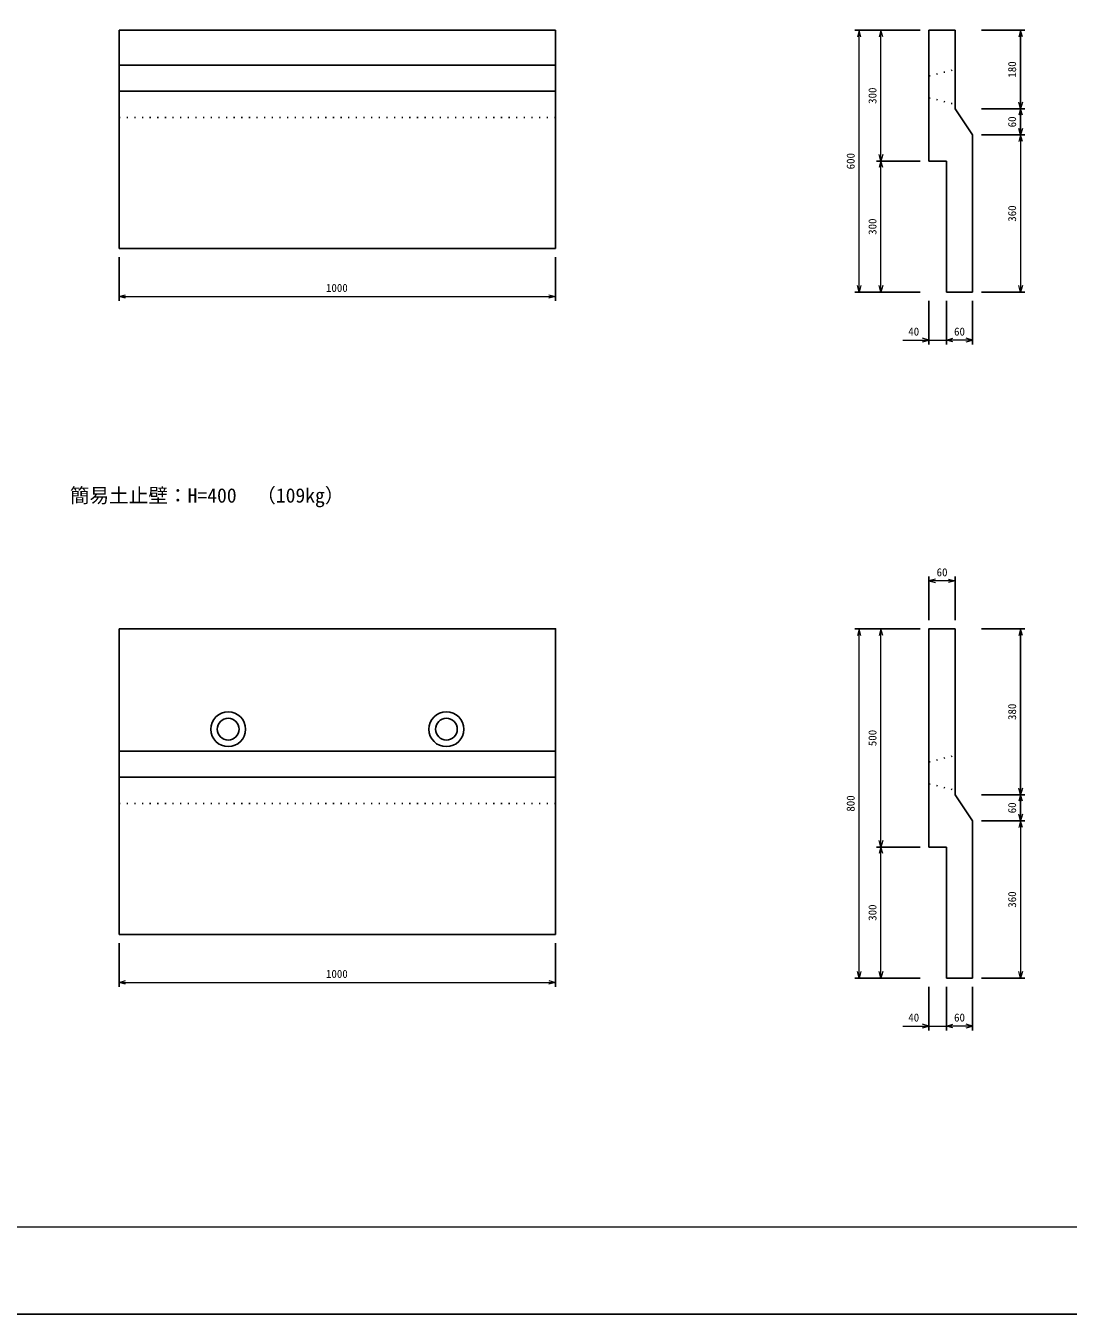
# Model space of a CAD drawing. Units: millimetres, scale not verified. Extents: x -4200 to 4200, y -2970 to 2970.
# Drawn here: x -1770 to 618, y -2970 to -19 of the extents above; entities that cross this region are included whole.
import ezdxf
from ezdxf.enums import TextEntityAlignment as Align

# ---------------------------------------------------------------- set-up
doc = ezdxf.new("R2010")
doc.units = ezdxf.units.MM
doc.header["$LTSCALE"] = 10
doc.linetypes.add('DOTTED', pattern=[1.75, 0.25, -1.5])
for name, color, linetype, lineweight in [('0-0_DIM', 7, 'Continuous', 13), ('0-1_Defpoints', 5, 'Continuous', 25), ('0-4_OUTLINE', 3, 'Continuous', 25), ('0-5_OUTLINE2', 4, 'DOTTED', 25), ('0-6_TXT', 7, 'Continuous', 25), ('0-7_WAKU', 3, 'Continuous', 13)]:
    doc.layers.add(name, color=color, linetype=linetype, lineweight=lineweight)
doc.styles.add('ＭＳ ゴシック', font='')
doc.styles.get('ＭＳ ゴシック').set_extended_font_data('MS Gothic')

msp = doc.modelspace()

# ---------------------------------------------------------------- linework, layer by layer
at = {"layer": '0-0_DIM', "lineweight": 25}
for p, q in [((279.34, -28.55), (129.34, -28.55)), ((419.34, -28.55), (519.34, -28.55)), ((419.34, -208.55), (519.34, -208.55)), ((419.34, -268.55), (519.34, -268.55)), ((279.34, -328.55), (179.34, -328.55)), ((-1556.43, -548.55), (-1556.43, -648.55)), ((-556.43, -548.55), (-556.43, -648.55)), ((279.34, -628.55), (129.34, -628.55)), ((299.34, -648.55), (299.34, -748.55)), ((339.34, -648.55), (339.34, -748.55)), ((399.34, -648.55), (399.34, -748.55)), ((419.34, -628.55), (519.34, -628.55)), ((299.34, -1379.89), (299.34, -1279.89)), ((359.34, -1379.89), (359.34, -1279.89)), ((279.34, -1399.89), (129.34, -1399.89)), ((419.34, -1399.89), (519.34, -1399.89)), ((419.34, -1779.89), (519.34, -1779.89)), ((419.34, -1839.89), (519.34, -1839.89)), ((279.34, -1899.89), (179.34, -1899.89)), ((-1556.43, -2119.89), (-1556.43, -2219.89)), ((-556.43, -2119.89), (-556.43, -2219.89)), ((279.34, -2199.89), (129.34, -2199.89)), ((419.34, -2199.89), (519.34, -2199.89)), ((299.34, -2219.89), (299.34, -2319.89)), ((339.34, -2219.89), (339.34, -2319.89)), ((399.34, -2219.89), (399.34, -2319.89))]:
    msp.add_line(p, q, dxfattribs=at)
at = {"layer": '0-0_DIM'}
for p, q in [((139.34, -628.55), (139.34, -28.55)), ((189.34, -328.55), (189.34, -28.55)), ((509.34, -268.55), (509.34, -628.55)), ((189.34, -628.55), (189.34, -328.55)), ((-1556.43, -638.55), (-556.43, -638.55)), ((239.34, -738.55), (299.34, -738.55)), ((299.34, -738.55), (339.34, -738.55)), ((399.34, -738.55), (339.34, -738.55)), ((359.34, -1289.89), (299.34, -1289.89)), ((139.34, -2199.89), (139.34, -1399.89)), ((189.34, -1899.89), (189.34, -1399.89)), ((509.34, -1839.89), (509.34, -2199.89)), ((189.34, -2199.89), (189.34, -1899.89)), ((-1556.43, -2209.89), (-556.43, -2209.89)), ((239.34, -2309.89), (299.34, -2309.89)), ((299.34, -2309.89), (339.34, -2309.89)), ((399.34, -2309.89), (339.34, -2309.89))]:
    msp.add_line(p, q, dxfattribs=at)
for points in [[(143.36, -43.55), (139.34, -28.55), (135.32, -43.55)], [(193.36, -43.55), (189.34, -28.55), (185.32, -43.55)], [(513.36, -43.55), (509.34, -28.55), (505.32, -43.55)], [(513.36, -193.55), (509.34, -208.55), (505.32, -193.55)], [(513.36, -223.55), (509.34, -208.55), (505.32, -223.55)], [(513.36, -253.55), (509.34, -268.55), (505.32, -253.55)], [(513.36, -283.55), (509.34, -268.55), (505.32, -283.55)], [(193.36, -313.55), (189.34, -328.55), (185.32, -313.55)], [(193.36, -343.55), (189.34, -328.55), (185.32, -343.55)], [(143.36, -613.55), (139.34, -628.55), (135.32, -613.55)], [(193.36, -613.55), (189.34, -628.55), (185.32, -613.55)], [(513.36, -613.55), (509.34, -628.55), (505.32, -613.55)], [(-1541.43, -642.57), (-1556.43, -638.55), (-1541.43, -634.53)], [(-571.43, -634.53), (-556.43, -638.55), (-571.43, -642.57)], [(284.34, -742.57), (299.34, -738.55), (284.34, -734.53)], [(354.34, -742.57), (339.34, -738.55), (354.34, -734.53)], [(384.34, -742.57), (399.34, -738.55), (384.34, -734.53)], [(314.34, -1285.87), (299.34, -1289.89), (314.34, -1293.91)], [(344.34, -1285.87), (359.34, -1289.89), (344.34, -1293.91)], [(143.36, -1414.89), (139.34, -1399.89), (135.32, -1414.89)], [(193.36, -1414.89), (189.34, -1399.89), (185.32, -1414.89)], [(513.36, -1414.89), (509.34, -1399.89), (505.32, -1414.89)], [(513.36, -1764.89), (509.34, -1779.89), (505.32, -1764.89)], [(513.36, -1794.89), (509.34, -1779.89), (505.32, -1794.89)], [(513.36, -1824.89), (509.34, -1839.89), (505.32, -1824.89)], [(513.36, -1854.89), (509.34, -1839.89), (505.32, -1854.89)], [(193.36, -1884.89), (189.34, -1899.89), (185.32, -1884.89)], [(193.36, -1914.89), (189.34, -1899.89), (185.32, -1914.89)], [(-1541.43, -2213.91), (-1556.43, -2209.89), (-1541.43, -2205.87)], [(-571.43, -2205.87), (-556.43, -2209.89), (-571.43, -2213.91)], [(143.36, -2184.89), (139.34, -2199.89), (135.32, -2184.89)], [(193.36, -2184.89), (189.34, -2199.89), (185.32, -2184.89)], [(513.36, -2184.89), (509.34, -2199.89), (505.32, -2184.89)], [(284.34, -2313.91), (299.34, -2309.89), (284.34, -2305.87)], [(354.34, -2313.91), (339.34, -2309.89), (354.34, -2305.87)], [(384.34, -2313.91), (399.34, -2309.89), (384.34, -2305.87)]]:
    msp.add_lwpolyline(points, dxfattribs=at)
at = {"layer": '0-0_DIM', "lineweight": 25}
for points in [[(509.34, -268.55), (509.34, -208.55), (509.34, -28.55)], [(509.34, -1839.89), (509.34, -1779.89), (509.34, -1399.89)]]:
    msp.add_lwpolyline(points, dxfattribs=at)
at = {"layer": '0-1_Defpoints'}
msp.add_lwpolyline([(-4200, -2970), (4200, -2970), (4200, 2970), (-4200, 2970)], close=True, dxfattribs=at)
at = {"layer": '0-4_OUTLINE'}
for p, q in [((-1556.43, -28.55), (-1556.43, -528.55)), ((-556.43, -28.55), (-1556.43, -28.55)), ((-556.43, -28.55), (-556.43, -528.55)), ((359.34, -28.55), (299.34, -28.55)), ((299.34, -28.55), (299.34, -328.55)), ((359.34, -28.55), (359.34, -208.55)), ((-1556.43, -108.55), (-556.43, -108.55)), ((-1556.43, -168.55), (-556.43, -168.55)), ((399.34, -268.55), (359.34, -208.55)), ((399.34, -268.55), (399.34, -628.55)), ((339.34, -328.55), (299.34, -328.55)), ((339.34, -328.55), (339.34, -628.55)), ((-1556.43, -528.55), (-556.43, -528.55)), ((399.34, -628.55), (339.34, -628.55)), ((-1556.43, -1399.89), (-1556.43, -2099.89)), ((359.34, -1399.89), (359.34, -1779.89)), ((-1556.43, -1679.89), (-556.43, -1679.89)), ((-1556.43, -1739.56), (-556.43, -1739.56)), ((399.34, -1839.89), (359.34, -1779.89)), ((399.34, -1839.89), (399.34, -2199.89)), ((339.34, -1899.89), (299.34, -1899.89)), ((339.34, -1899.89), (339.34, -2199.89)), ((-1556.43, -2099.89), (-556.43, -2099.89)), ((399.34, -2199.89), (339.34, -2199.89))]:
    msp.add_line(p, q, dxfattribs=at)
for points in [[(-1556.43, -1399.89), (-556.43, -1399.89), (-556.43, -2099.89)], [(359.34, -1399.89), (299.34, -1399.89), (299.34, -1899.89)]]:
    msp.add_lwpolyline(points, dxfattribs=at)
for centre, radius in [((-1306.43, -1629.89), 40), ((-806.43, -1629.89), 40), ((-1306.43, -1629.89), 25), ((-806.43, -1629.89), 25)]:
    msp.add_circle(centre, radius, dxfattribs=at)
at = {"layer": '0-5_OUTLINE2'}
for p, q in [((299.34, -133.55), (359.34, -118.55)), ((299.34, -183.55), (359.34, -198.55)), ((-1556.43, -228.55), (-556.43, -228.55)), ((299.34, -1704.89), (359.34, -1689.89)), ((299.34, -1754.89), (359.34, -1769.89)), ((-1556.43, -1799.89), (-556.43, -1799.89))]:
    msp.add_line(p, q, dxfattribs=at)
at = {"layer": '0-7_WAKU'}
msp.add_lwpolyline([(-4000, -2770), (4000, -2770), (4000, 2770), (-4000, 2770)], close=True, dxfattribs=at)

# ---------------------------------------------------------------- texts
at = {"layer": '0-0_DIM', "style": 'ＭＳ ゴシック'}
for s, p in [('180', (504.47, -137.43)), ('300', (184.47, -197.43)), ('60', (504.47, -251.18)), ('600', (134.47, -347.43)), ('360', (504.47, -467.43)), ('300', (184.47, -497.43)), ('380', (504.47, -1608.77)), ('500', (184.47, -1668.77)), ('800', (134.47, -1818.77)), ('60', (504.47, -1822.52)), ('360', (504.47, -2038.77)), ('300', (184.47, -2068.77))]:
    msp.add_text(s, height=18.33, rotation=90, dxfattribs=at).set_placement(p, align=Align.BOTTOM_LEFT)
for s, p in [('1000', (-1082.38, -633.68)), ('40', (251.91, -733.68)), ('60', (356.84, -733.68)), ('60', (316.84, -1285.02)), ('1000', (-1082.38, -2205.02)), ('40', (251.91, -2305.02)), ('60', (356.84, -2305.02))]:
    msp.add_text(s, height=18.33, dxfattribs=at).set_placement(p, align=Align.BOTTOM_LEFT)
at = {"layer": '0-6_TXT', "style": 'ＭＳ ゴシック'}
msp.add_text('簡易土止壁：H=400  （109kg）', height=32.99, dxfattribs=at).set_placement((-1669.32, -1120.79), align=Align.BOTTOM_LEFT)

doc.saveas('drawing.dxf')
